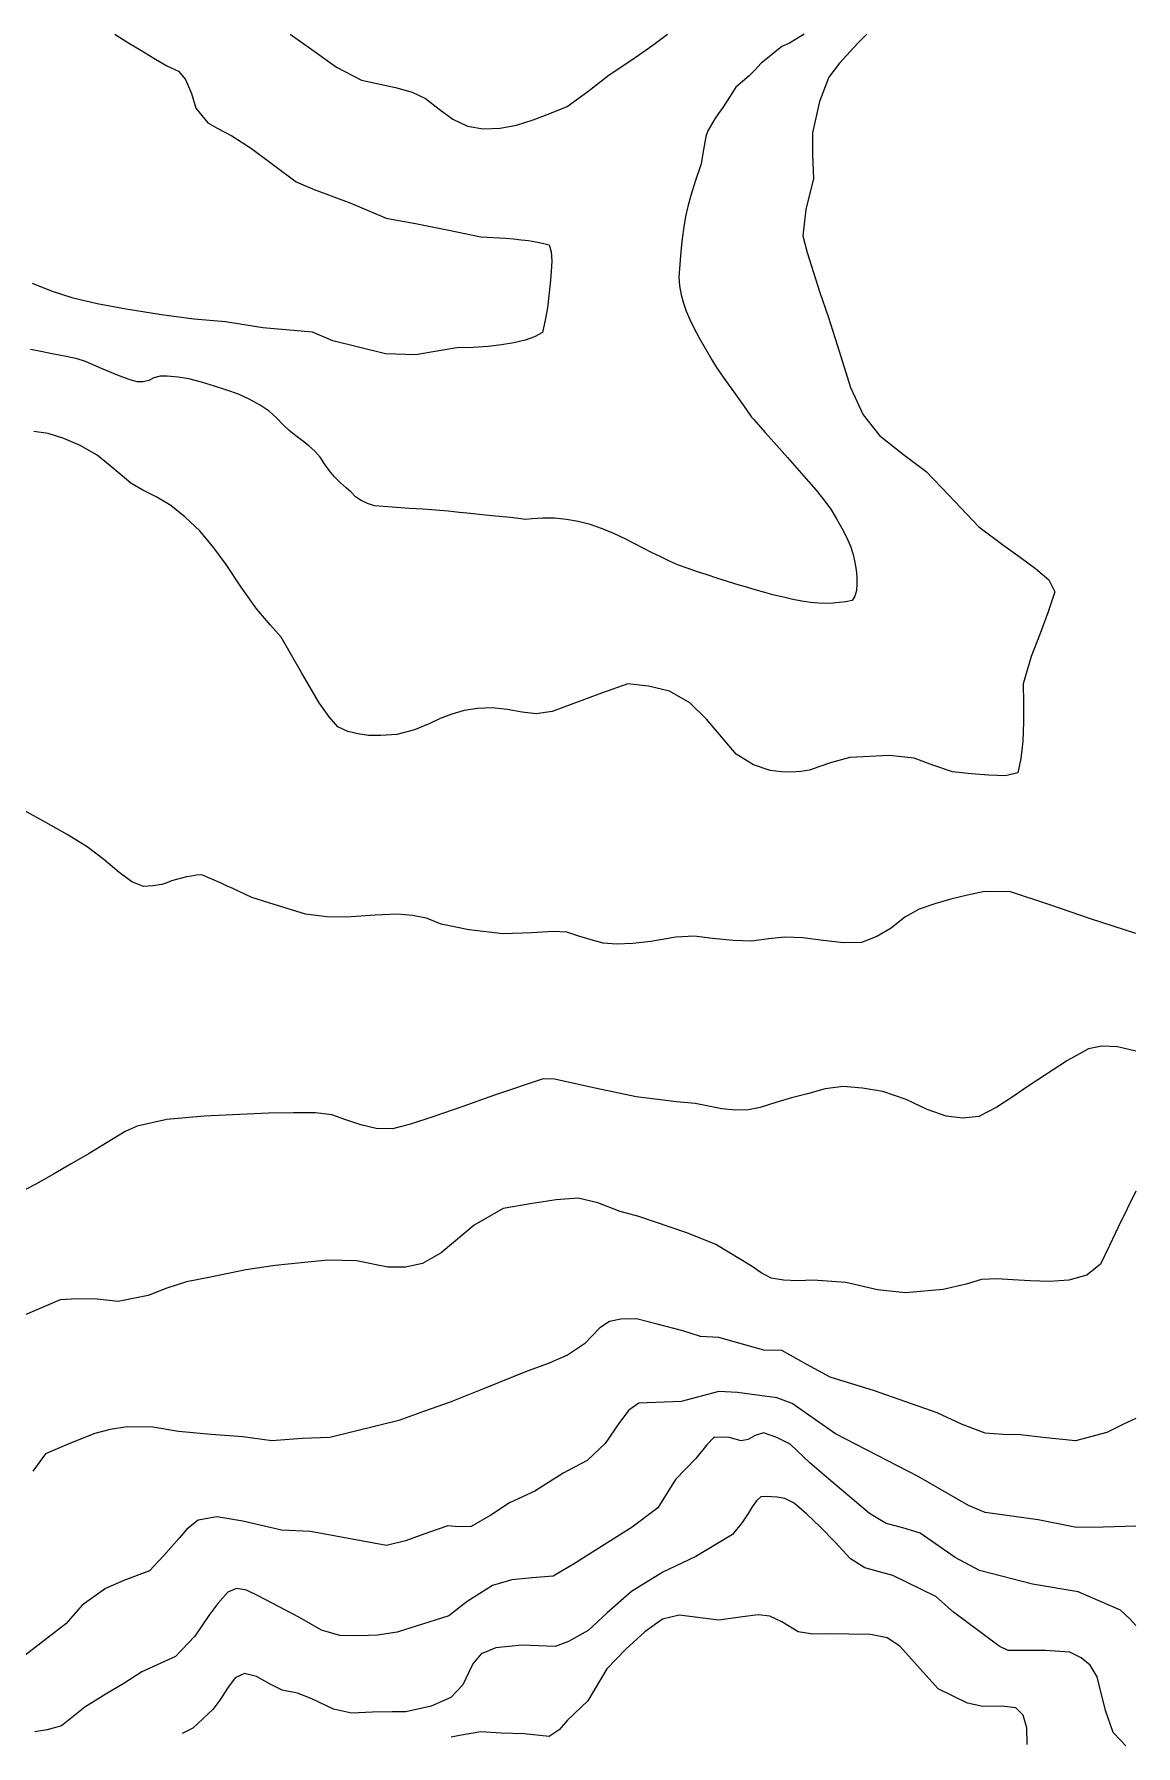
# Model space of a CAD drawing. Extents: x -717077 to -715000, y -984628 to -984000.
# Drawn here: x -715315.9 to -715000, y -984490.9 to -984000 of the extents above; entities that cross this region are included whole.
import ezdxf

# ---------------------------------------------------------------- set-up
doc = ezdxf.new("R2010")
doc.units = 0
doc.layers.add('contour_lines', color=1, linetype='CONTINUOUS')

msp = doc.modelspace()

# ---------------------------------------------------------------- linework, layer by layer
at = {"layer": 'contour_lines', "color": 1}
for p, q in [((-715292.736, -984000, 278), (-715289.027, -984002.329, 278)), ((-715289.027, -984002.329, 278), (-715285.305, -984004.616, 278)), ((-715242.459, -984000, 279), (-715236.912, -984003.921, 279)), ((-715144.835, -984007.502, 279), (-715138.462, -984003.156, 279)), ((-715138.462, -984003.156, 279), (-715134.24, -984000, 279)), ((-715099.321, -984002.531, 279), (-715101.484, -984003.54, 279)), ((-715097.135, -984001.249, 279), (-715099.321, -984002.531, 279)), ((-715095.094, -984000, 279), (-715097.135, -984001.249, 279)), ((-715079.751, -984002.702, 280), (-715084.942, -984008.263, 280)), ((-715077.088, -984000, 280), (-715079.751, -984002.702, 280)), ((-715285.305, -984004.616, 278), (-715281.571, -984006.858, 278)), ((-715281.571, -984006.858, 278), (-715277.83, -984009.052, 278)), ((-715236.912, -984003.921, 279), (-715229.222, -984009.47, 279)), ((-715150.987, -984011.625, 279), (-715144.835, -984007.502, 279)), ((-715106.131, -984007.212, 279), (-715107.385, -984008.326, 279)), ((-715103.542, -984005.146, 279), (-715106.131, -984007.212, 279)), ((-715101.484, -984003.54, 279), (-715103.542, -984005.146, 279)), ((-715277.83, -984009.052, 278), (-715274.526, -984010.639, 278)), ((-715274.526, -984010.639, 278), (-715272.535, -984012.995, 278)), ((-715272.535, -984012.995, 278), (-715270.766, -984016.97, 278)), ((-715229.222, -984009.47, 279), (-715222.084, -984013.171, 279)), ((-715157.154, -984016.428, 279), (-715150.987, -984011.625, 279)), ((-715110.847, -984011.921, 279), (-715114.658, -984015.154, 279)), ((-715109.241, -984010.27, 279), (-715110.847, -984011.921, 279)), ((-715107.385, -984008.326, 279), (-715109.241, -984010.27, 279)), ((-715088.012, -984012.325, 280), (-715090.661, -984019.3, 280)), ((-715084.942, -984008.263, 280), (-715088.012, -984012.325, 280)), ((-715270.766, -984016.97, 278), (-715269.579, -984021.238, 278)), ((-715222.084, -984013.171, 279), (-715212.334, -984015.278, 279)), ((-715212.334, -984015.278, 279), (-715207.467, -984016.664, 279)), ((-715207.467, -984016.664, 279), (-715203.657, -984018.42, 279)), ((-715163.104, -984020.751, 279), (-715157.154, -984016.428, 279)), ((-715115.816, -984017.022, 279), (-715117.154, -984019.087, 279)), ((-715114.658, -984015.154, 279), (-715115.816, -984017.022, 279)), ((-715269.579, -984021.238, 278), (-715266.131, -984025.393, 278)), ((-715203.657, -984018.42, 279), (-715199.749, -984021.496, 279)), ((-715199.749, -984021.496, 279), (-715195.83, -984024.397, 279)), ((-715172.812, -984024.574, 279), (-715167.988, -984022.766, 279)), ((-715167.988, -984022.766, 279), (-715163.104, -984020.751, 279)), ((-715119.676, -984022.769, 279), (-715120.74, -984024.258, 279)), ((-715118.455, -984021.016, 279), (-715119.676, -984022.769, 279)), ((-715117.154, -984019.087, 279), (-715118.455, -984021.016, 279)), ((-715090.661, -984019.3, 280), (-715092.708, -984028.275, 280)), ((-715266.131, -984025.393, 278), (-715263.221, -984027.001, 278)), ((-715263.221, -984027.001, 278), (-715259.256, -984029.127, 278)), ((-715195.83, -984024.397, 279), (-715191.642, -984026.378, 279)), ((-715191.642, -984026.378, 279), (-715187.122, -984027.152, 279)), ((-715187.122, -984027.152, 279), (-715182.253, -984026.939, 279)), ((-715182.253, -984026.939, 279), (-715177.549, -984026.036, 279)), ((-715177.549, -984026.036, 279), (-715172.812, -984024.574, 279)), ((-715122.751, -984027.75, 279), (-715123.26, -984029.358, 279)), ((-715120.74, -984024.258, 279), (-715122.751, -984027.75, 279)), ((-715259.256, -984029.127, 278), (-715253.565, -984032.761, 278)), ((-715253.565, -984032.761, 278), (-715240.748, -984042.332, 278)), ((-715123.861, -984032.571, 279), (-715124.587, -984037.086, 279)), ((-715123.26, -984029.358, 279), (-715123.861, -984032.571, 279)), ((-715092.708, -984028.275, 280), (-715092.696, -984034.552, 280)), ((-715124.721, -984037.489, 279), (-715126.304, -984042.229, 279)), ((-715124.587, -984037.086, 279), (-715124.721, -984037.489, 279)), ((-715092.696, -984034.552, 280), (-715092.442, -984041.366, 280)), ((-715240.748, -984042.332, 278), (-715235.639, -984044.548, 278)), ((-715126.304, -984042.229, 279), (-715127.604, -984046.253, 279)), ((-715092.442, -984041.366, 280), (-715094.636, -984050.304, 280)), ((-715235.639, -984044.548, 278), (-715225.143, -984048.428, 278)), ((-715127.604, -984046.253, 279), (-715128.479, -984049.398, 279)), ((-715225.143, -984048.428, 278), (-715214.997, -984052.791, 278)), ((-715129.106, -984052.284, 279), (-715129.615, -984055.251, 279)), ((-715128.479, -984049.398, 279), (-715129.106, -984052.284, 279)), ((-715094.636, -984050.304, 280), (-715095.514, -984057.859, 280)), ((-715214.997, -984052.791, 278), (-715206.031, -984054.406, 278)), ((-715206.031, -984054.406, 278), (-715196.989, -984056.156, 278)), ((-715196.989, -984056.156, 278), (-715187.797, -984058.143, 278)), ((-715129.615, -984055.251, 279), (-715130.046, -984058.668, 279)), ((-715187.797, -984058.143, 278), (-715180.647, -984058.471, 278)), ((-715180.647, -984058.471, 278), (-715178.433, -984058.678, 278)), ((-715178.433, -984058.678, 278), (-715176.266, -984058.924, 278)), ((-715176.266, -984058.924, 278), (-715174.143, -984059.207, 278)), ((-715174.143, -984059.207, 278), (-715172.065, -984059.526, 278)), ((-715172.065, -984059.526, 278), (-715170.101, -984059.94, 278)), ((-715170.101, -984059.94, 278), (-715168.2, -984060.406, 278)), ((-715168.2, -984060.406, 278), (-715167.662, -984062.401, 278)), ((-715130.046, -984058.668, 279), (-715130.436, -984062.283, 279)), ((-715095.514, -984057.859, 280), (-715094.261, -984062.569, 280)), ((-715167.662, -984062.401, 278), (-715167.473, -984064.961, 278)), ((-715167.473, -984064.961, 278), (-715167.648, -984068.16, 278)), ((-715130.767, -984066.006, 279), (-715131.024, -984069.661, 279)), ((-715130.436, -984062.283, 279), (-715130.767, -984066.006, 279)), ((-715094.261, -984062.569, 280), (-715090.568, -984074.11, 280)), ((-715310.982, -984073.72, 278), (-715316.378, -984071.52, 278)), ((-715167.911, -984071.487, 278), (-715168.271, -984074.93, 278)), ((-715167.648, -984068.16, 278), (-715167.911, -984071.487, 278)), ((-715131.024, -984069.661, 279), (-715130.87, -984072.136, 279)), ((-715304.741, -984075.746, 278), (-715310.982, -984073.72, 278)), ((-715297.834, -984077.345, 278), (-715304.741, -984075.746, 278)), ((-715168.271, -984074.93, 278), (-715168.725, -984078.461, 278)), ((-715130.87, -984072.136, 279), (-715130.392, -984074.705, 279)), ((-715130.392, -984074.705, 279), (-715129.693, -984077.118, 279)), ((-715090.568, -984074.11, 280), (-715088.253, -984080.948, 280)), ((-715289.557, -984078.839, 278), (-715297.834, -984077.345, 278)), ((-715279.439, -984080.446, 278), (-715289.557, -984078.839, 278)), ((-715270.153, -984081.715, 278), (-715279.439, -984080.446, 278)), ((-715261.021, -984082.501, 278), (-715270.153, -984081.715, 278)), ((-715168.725, -984078.461, 278), (-715169.346, -984082.036, 278)), ((-715129.693, -984077.118, 279), (-715128.902, -984079.449, 279)), ((-715128.902, -984079.449, 279), (-715127.917, -984081.781, 279)), ((-715127.917, -984081.781, 279), (-715126.748, -984084.254, 279)), ((-715088.253, -984080.948, 280), (-715085.553, -984089.352, 280)), ((-715250.374, -984084.238, 278), (-715261.021, -984082.501, 278)), ((-715236.065, -984085.46, 278), (-715250.374, -984084.238, 278)), ((-715230.264, -984087.961, 278), (-715236.065, -984085.46, 278)), ((-715170.085, -984085.563, 278), (-715172.405, -984086.799, 278)), ((-715169.346, -984082.036, 278), (-715170.085, -984085.563, 278)), ((-715126.748, -984084.254, 279), (-715125.216, -984087.102, 279)), ((-715314.48, -984090.932, 279), (-715316.917, -984090.425, 279)), ((-715310.71, -984091.636, 279), (-715314.48, -984090.932, 279)), ((-715306.703, -984092.39, 279), (-715310.71, -984091.636, 279)), ((-715222.501, -984089.839, 278), (-715230.264, -984087.961, 278)), ((-715215.152, -984091.626, 278), (-715222.501, -984089.839, 278)), ((-715206.599, -984091.988, 278), (-715215.152, -984091.626, 278)), ((-715194.736, -984089.983, 278), (-715206.599, -984091.988, 278)), ((-715190.017, -984089.859, 278), (-715194.736, -984089.983, 278)), ((-715185.737, -984089.575, 278), (-715190.017, -984089.859, 278)), ((-715181.904, -984089.111, 278), (-715185.737, -984089.575, 278)), ((-715178.334, -984088.534, 278), (-715181.904, -984089.111, 278)), ((-715175.145, -984087.783, 278), (-715178.334, -984088.534, 278)), ((-715172.405, -984086.799, 278), (-715175.145, -984087.783, 278)), ((-715125.216, -984087.102, 279), (-715123.415, -984090.254, 279)), ((-715123.415, -984090.254, 279), (-715121.567, -984093.362, 279)), ((-715085.553, -984089.352, 280), (-715081.783, -984101.328, 280)), ((-715303.533, -984093.052, 279), (-715306.703, -984092.39, 279)), ((-715301.175, -984093.904, 279), (-715303.533, -984093.052, 279)), ((-715296.576, -984095.86, 279), (-715301.175, -984093.904, 279)), ((-715291.977, -984097.816, 279), (-715296.576, -984095.86, 279)), ((-715121.567, -984093.362, 279), (-715120.207, -984095.593, 279)), ((-715120.207, -984095.593, 279), (-715118.274, -984098.34, 279)), ((-715288.699, -984099.061, 279), (-715291.977, -984097.816, 279)), ((-715286.36, -984099.724, 279), (-715288.699, -984099.061, 279)), ((-715284.631, -984099.695, 279), (-715286.36, -984099.724, 279)), ((-715283.019, -984099.274, 279), (-715284.631, -984099.695, 279)), ((-715281.557, -984098.58, 279), (-715283.019, -984099.274, 279)), ((-715279.744, -984098.048, 279), (-715281.557, -984098.58, 279)), ((-715277.764, -984098.048, 279), (-715279.744, -984098.048, 279)), ((-715274.622, -984098.364, 279), (-715277.764, -984098.048, 279)), ((-715271.571, -984098.866, 279), (-715274.622, -984098.364, 279)), ((-715267.933, -984099.798, 279), (-715271.571, -984098.866, 279)), ((-715264.194, -984100.893, 279), (-715267.933, -984099.798, 279)), ((-715260.611, -984102.064, 279), (-715264.194, -984100.893, 279)), ((-715118.274, -984098.34, 279), (-715115.398, -984102.427, 279)), ((-715081.783, -984101.328, 280), (-715078.198, -984109.146, 280)), ((-715257.29, -984103.262, 279), (-715260.611, -984102.064, 279)), ((-715254.259, -984104.695, 279), (-715257.29, -984103.262, 279)), ((-715251.099, -984106.356, 279), (-715254.259, -984104.695, 279)), ((-715248.486, -984108.085, 279), (-715251.099, -984106.356, 279)), ((-715115.398, -984102.427, 279), (-715112.527, -984106.518, 279)), ((-715246.393, -984110.05, 279), (-715248.486, -984108.085, 279)), ((-715244.534, -984112.042, 279), (-715246.393, -984110.05, 279)), ((-715112.527, -984106.518, 279), (-715110.195, -984109.84, 279)), ((-715110.195, -984109.84, 279), (-715109.57, -984110.54, 279)), ((-715109.57, -984110.54, 279), (-715106.243, -984114.268, 279)), ((-715078.198, -984109.146, 280), (-715073.49, -984115.088, 280)), ((-715311.904, -984114.47, 280), (-715316.024, -984113.933, 280)), ((-715307.392, -984115.919, 280), (-715311.904, -984114.47, 280)), ((-715302.713, -984117.911, 280), (-715307.392, -984115.919, 280)), ((-715242.761, -984113.664, 279), (-715244.534, -984112.042, 279)), ((-715240.873, -984115.222, 279), (-715242.761, -984113.664, 279)), ((-715238.97, -984116.583, 279), (-715240.873, -984115.222, 279)), ((-715106.243, -984114.268, 279), (-715102.915, -984117.997, 279)), ((-715073.49, -984115.088, 280), (-715066.631, -984120.535, 280)), ((-715297.86, -984120.744, 280), (-715302.713, -984117.911, 280)), ((-715293.028, -984124.637, 280), (-715297.86, -984120.744, 280)), ((-715237.128, -984118.023, 279), (-715238.97, -984116.583, 279)), ((-715235.395, -984119.581, 279), (-715237.128, -984118.023, 279)), ((-715233.845, -984121.338, 279), (-715235.395, -984119.581, 279)), ((-715102.915, -984117.997, 279), (-715099.87, -984121.408, 279)), ((-715066.631, -984120.535, 280), (-715060.109, -984125.386, 280)), ((-715288.228, -984128.714, 280), (-715293.028, -984124.637, 280)), ((-715232.446, -984123.487, 279), (-715233.845, -984121.338, 279)), ((-715231.189, -984125.179, 279), (-715232.446, -984123.487, 279)), ((-715229.764, -984126.896, 279), (-715231.189, -984125.179, 279)), ((-715099.87, -984121.408, 279), (-715097.864, -984123.652, 279)), ((-715097.864, -984123.652, 279), (-715095.826, -984125.966, 279)), ((-715095.826, -984125.966, 279), (-715093.759, -984128.35, 279)), ((-715060.109, -984125.386, 280), (-715053.632, -984132.199, 280)), ((-715284.761, -984130.736, 280), (-715288.228, -984128.714, 280)), ((-715280.73, -984132.776, 280), (-715284.761, -984130.736, 280)), ((-715228.177, -984128.568, 279), (-715229.764, -984126.896, 279)), ((-715226.446, -984130.099, 279), (-715228.177, -984128.568, 279)), ((-715225.036, -984131.326, 279), (-715226.446, -984130.099, 279)), ((-715093.759, -984128.35, 279), (-715091.665, -984130.806, 279)), ((-715091.665, -984130.806, 279), (-715089.551, -984133.469, 279)), ((-715276.709, -984135.162, 280), (-715280.73, -984132.776, 280)), ((-715272.597, -984138.545, 280), (-715276.709, -984135.162, 280)), ((-715223.72, -984132.708, 279), (-715225.036, -984131.326, 279)), ((-715222.129, -984133.765, 279), (-715223.72, -984132.708, 279)), ((-715220.33, -984134.598, 279), (-715222.129, -984133.765, 279)), ((-715218.84, -984135.115, 279), (-715220.33, -984134.598, 279)), ((-715218.275, -984135.292, 279), (-715218.84, -984135.115, 279)), ((-715213.29, -984135.645, 279), (-715218.275, -984135.292, 279)), ((-715208.274, -984135.999, 279), (-715213.29, -984135.645, 279)), ((-715089.551, -984133.469, 279), (-715087.47, -984136.232, 279)), ((-715053.632, -984132.199, 280), (-715044.987, -984141.306, 280)), ((-715268.407, -984142.44, 280), (-715272.597, -984138.545, 280)), ((-715204.488, -984136.205, 279), (-715208.274, -984135.999, 279)), ((-715200.766, -984136.471, 279), (-715204.488, -984136.205, 279)), ((-715197.152, -984136.791, 279), (-715200.766, -984136.471, 279)), ((-715193.917, -984137.141, 279), (-715197.152, -984136.791, 279)), ((-715190.816, -984137.474, 279), (-715193.917, -984137.141, 279)), ((-715187.443, -984137.808, 279), (-715190.816, -984137.474, 279)), ((-715183.563, -984138.179, 279), (-715187.443, -984137.808, 279)), ((-715179.284, -984138.62, 279), (-715183.563, -984138.179, 279)), ((-715174.948, -984139.148, 279), (-715179.284, -984138.62, 279)), ((-715173.122, -984138.941, 279), (-715174.948, -984139.148, 279)), ((-715170.045, -984138.826, 279), (-715173.122, -984138.941, 279)), ((-715166.712, -984138.809, 279), (-715170.045, -984138.826, 279)), ((-715163.293, -984139.204, 279), (-715166.712, -984138.809, 279)), ((-715159.875, -984139.782, 279), (-715163.293, -984139.204, 279)), ((-715156.442, -984140.623, 279), (-715159.875, -984139.782, 279)), ((-715152.889, -984141.851, 279), (-715156.442, -984140.623, 279)), ((-715087.47, -984136.232, 279), (-715085.835, -984138.948, 279)), ((-715085.835, -984138.948, 279), (-715084.337, -984141.625, 279)), ((-715264.396, -984147.287, 280), (-715268.407, -984142.44, 280)), ((-715149.46, -984143.302, 279), (-715152.889, -984141.851, 279)), ((-715146.443, -984144.69, 279), (-715149.46, -984143.302, 279)), ((-715143.822, -984146.081, 279), (-715146.443, -984144.69, 279)), ((-715084.337, -984141.625, 279), (-715082.987, -984144.258, 279)), ((-715082.987, -984144.258, 279), (-715081.78, -984146.844, 279)), ((-715044.987, -984141.306, 280), (-715037.866, -984146.655, 280)), ((-715260.881, -984152.116, 280), (-715264.396, -984147.287, 280)), ((-715141.247, -984147.416, 279), (-715143.822, -984146.081, 279)), ((-715138.705, -984148.694, 279), (-715141.247, -984147.416, 279)), ((-715136.184, -984149.919, 279), (-715138.705, -984148.694, 279)), ((-715133.665, -984151.098, 279), (-715136.184, -984149.919, 279)), ((-715081.78, -984146.844, 279), (-715081.077, -984149.208, 279)), ((-715081.077, -984149.208, 279), (-715080.534, -984151.484, 279)), ((-715037.866, -984146.655, 280), (-715033.135, -984149.956, 280)), ((-715033.135, -984149.956, 280), (-715028.751, -984153.237, 280)), ((-715256.521, -984158.573, 280), (-715260.881, -984152.116, 280)), ((-715131.133, -984152.243, 279), (-715133.665, -984151.098, 279)), ((-715128.393, -984153.207, 279), (-715131.133, -984152.243, 279)), ((-715125.649, -984154.147, 279), (-715128.393, -984153.207, 279)), ((-715122.902, -984155.065, 279), (-715125.649, -984154.147, 279)), ((-715120.152, -984155.962, 279), (-715122.902, -984155.065, 279)), ((-715080.534, -984151.484, 279), (-715080.21, -984153.632, 279)), ((-715080.21, -984153.632, 279), (-715080.005, -984155.706, 279)), ((-715028.751, -984153.237, 280), (-715024.953, -984156.489, 280)), ((-715252.058, -984164.852, 280), (-715256.521, -984158.573, 280)), ((-715117.401, -984156.838, 279), (-715120.152, -984155.962, 279)), ((-715114.649, -984157.696, 279), (-715117.401, -984156.838, 279)), ((-715111.896, -984158.537, 279), (-715114.649, -984157.696, 279)), ((-715109.145, -984159.361, 279), (-715111.896, -984158.537, 279)), ((-715106.398, -984160.145, 279), (-715109.145, -984159.361, 279)), ((-715103.687, -984160.834, 279), (-715106.398, -984160.145, 279)), ((-715080.13, -984159.498, 279), (-715080.555, -984161.123, 279)), ((-715079.978, -984157.666, 279), (-715080.13, -984159.498, 279)), ((-715080.005, -984155.706, 279), (-715079.978, -984157.666, 279)), ((-715023.218, -984159.892, 280), (-715025.085, -984165.649, 280)), ((-715024.953, -984156.489, 280), (-715023.218, -984159.892, 280)), ((-715248.166, -984169.474, 280), (-715252.058, -984164.852, 280)), ((-715100.995, -984161.484, 279), (-715103.687, -984160.834, 279)), ((-715098.324, -984162.099, 279), (-715100.995, -984161.484, 279)), ((-715095.772, -984162.56, 279), (-715098.324, -984162.099, 279)), ((-715093.272, -984162.964, 279), (-715095.772, -984162.56, 279)), ((-715090.991, -984163.157, 279), (-715093.272, -984162.964, 279)), ((-715088.776, -984163.288, 279), (-715090.991, -984163.157, 279)), ((-715086.822, -984163.173, 279), (-715088.776, -984163.288, 279)), ((-715084.933, -984162.996, 279), (-715086.822, -984163.173, 279)), ((-715083.112, -984162.753, 279), (-715084.933, -984162.996, 279)), ((-715081.351, -984162.451, 279), (-715083.112, -984162.753, 279)), ((-715080.555, -984161.123, 279), (-715081.351, -984162.451, 279)), ((-715245.112, -984172.916, 280), (-715248.166, -984169.474, 280)), ((-715025.085, -984165.649, 280), (-715027.415, -984171.884, 280)), ((-715239.185, -984183.248, 280), (-715245.112, -984172.916, 280)), ((-715027.415, -984171.884, 280), (-715030.04, -984178.441, 280)), ((-715030.04, -984178.441, 280), (-715032.29, -984186.279, 280)), ((-715234.172, -984191.752, 280), (-715239.185, -984183.248, 280)), ((-715153.225, -984188.945, 280), (-715161.401, -984192.05, 280)), ((-715145.637, -984186.346, 280), (-715153.225, -984188.945, 280)), ((-715139.724, -984186.934, 280), (-715145.637, -984186.346, 280)), ((-715133.699, -984188.435, 280), (-715139.724, -984186.934, 280)), ((-715127.922, -984191.785, 280), (-715133.699, -984188.435, 280)), ((-715032.29, -984186.279, 280), (-715032.168, -984191.705, 280)), ((-715231.316, -984195.751, 280), (-715234.172, -984191.752, 280)), ((-715192.619, -984193.975, 280), (-715196.163, -984194.976, 280)), ((-715188.733, -984193.367, 280), (-715192.619, -984193.975, 280)), ((-715184.568, -984193.205, 280), (-715188.733, -984193.367, 280)), ((-715180.252, -984193.671, 280), (-715184.568, -984193.205, 280)), ((-715175.939, -984194.4, 280), (-715180.252, -984193.671, 280)), ((-715171.907, -984194.892, 280), (-715175.939, -984194.4, 280)), ((-715167.403, -984194.268, 280), (-715171.907, -984194.892, 280)), ((-715161.401, -984192.05, 280), (-715167.403, -984194.268, 280)), ((-715123.12, -984196.473, 280), (-715127.922, -984191.785, 280)), ((-715032.168, -984191.705, 280), (-715032.211, -984197.232, 280)), ((-715228.817, -984198.677, 280), (-715231.316, -984195.751, 280)), ((-715225.995, -984199.99, 280), (-715228.817, -984198.677, 280)), ((-715206.874, -984199.496, 280), (-715211.941, -984200.831, 280)), ((-715202.477, -984197.733, 280), (-715206.874, -984199.496, 280)), ((-715199.477, -984196.209, 280), (-715202.477, -984197.733, 280)), ((-715196.163, -984194.976, 280), (-715199.477, -984196.209, 280)), ((-715118.774, -984201.464, 280), (-715123.12, -984196.473, 280)), ((-715032.211, -984197.232, 280), (-715032.357, -984202.75, 280)), ((-715223.09, -984200.676, 280), (-715225.995, -984199.99, 280)), ((-715220.016, -984201.098, 280), (-715223.09, -984200.676, 280)), ((-715216.462, -984201.176, 280), (-715220.016, -984201.098, 280)), ((-715211.941, -984200.831, 280), (-715216.462, -984201.176, 280)), ((-715114.548, -984206.522, 280), (-715118.774, -984201.464, 280)), ((-715032.357, -984202.75, 280), (-715032.913, -984207.713, 280)), ((-715109.6, -984209.571, 280), (-715114.548, -984206.522, 280)), ((-715087.21, -984208.866, 280), (-715090.902, -984210.153, 280)), ((-715081.961, -984207.424, 280), (-715087.21, -984208.866, 280)), ((-715070.631, -984206.89, 280), (-715081.961, -984207.424, 280)), ((-715063.54, -984207.603, 280), (-715070.631, -984206.89, 280)), ((-715058.238, -984209.662, 280), (-715063.54, -984207.603, 280)), ((-715032.913, -984207.713, 280), (-715033.853, -984211.826, 280)), ((-715104.801, -984211.148, 280), (-715109.6, -984209.571, 280)), ((-715101.625, -984211.533, 280), (-715104.801, -984211.148, 280)), ((-715098.768, -984211.605, 280), (-715101.625, -984211.533, 280)), ((-715096.078, -984211.469, 280), (-715098.768, -984211.605, 280)), ((-715093.547, -984211.036, 280), (-715096.078, -984211.469, 280)), ((-715090.902, -984210.153, 280), (-715093.547, -984211.036, 280)), ((-715052.561, -984211.502, 280), (-715058.238, -984209.662, 280)), ((-715047.199, -984212.139, 280), (-715052.561, -984211.502, 280)), ((-715042.159, -984212.493, 280), (-715047.199, -984212.139, 280)), ((-715037.319, -984212.677, 280), (-715042.159, -984212.493, 280)), ((-715033.853, -984211.826, 280), (-715037.319, -984212.677, 280)), ((-715312.518, -984226.074, 281), (-715318.796, -984222.664, 281)), ((-715306.441, -984229.522, 281), (-715312.518, -984226.074, 281)), ((-715300.677, -984233.027, 281), (-715306.441, -984229.522, 281)), ((-715295.905, -984236.674, 281), (-715300.677, -984233.027, 281)), ((-715291.584, -984240.342, 281), (-715295.905, -984236.674, 281)), ((-715287.883, -984243.125, 281), (-715291.584, -984240.342, 281)), ((-715284.536, -984244.438, 281), (-715287.883, -984243.125, 281)), ((-715277.893, -984243.351, 281), (-715279.265, -984243.896, 281)), ((-715276.507, -984242.858, 281), (-715277.893, -984243.351, 281)), ((-715275.106, -984242.419, 281), (-715276.507, -984242.858, 281)), ((-715273.689, -984242.035, 281), (-715275.106, -984242.419, 281)), ((-715272.257, -984241.707, 281), (-715273.689, -984242.035, 281)), ((-715270.808, -984241.436, 281), (-715272.257, -984241.707, 281)), ((-715269.342, -984241.225, 281), (-715270.808, -984241.436, 281)), ((-715267.858, -984241.074, 281), (-715269.342, -984241.225, 281)), ((-715266.078, -984241.845, 281), (-715267.858, -984241.074, 281)), ((-715264.293, -984242.627, 281), (-715266.078, -984241.845, 281)), ((-715262.505, -984243.422, 281), (-715264.293, -984242.627, 281)), ((-715260.712, -984244.227, 281), (-715262.505, -984243.422, 281)), ((-715281.84, -984244.276, 281), (-715284.536, -984244.438, 281)), ((-715279.265, -984243.896, 281), (-715281.84, -984244.276, 281)), ((-715258.915, -984245.045, 281), (-715260.712, -984244.227, 281)), ((-715257.115, -984245.874, 281), (-715258.915, -984245.045, 281)), ((-715255.31, -984246.715, 281), (-715257.115, -984245.874, 281)), ((-715253.501, -984247.568, 281), (-715255.31, -984246.715, 281)), ((-715248.654, -984249.098, 281), (-715253.501, -984247.568, 281)), ((-715052.994, -984248.093, 281), (-715057.638, -984249.427, 281)), ((-715048.228, -984246.92, 281), (-715052.994, -984248.093, 281)), ((-715043.339, -984245.889, 281), (-715048.228, -984246.92, 281)), ((-715035.954, -984246.007, 281), (-715043.339, -984245.889, 281)), ((-715024.663, -984249.714, 281), (-715035.954, -984246.007, 281)), ((-715243.398, -984250.793, 281), (-715248.654, -984249.098, 281)), ((-715238.08, -984252.416, 281), (-715243.398, -984250.793, 281)), ((-715232.011, -984253.144, 281), (-715238.08, -984252.416, 281)), ((-715226.382, -984253.191, 281), (-715232.011, -984253.144, 281)), ((-715218.145, -984252.634, 281), (-715226.382, -984253.191, 281)), ((-715211.781, -984252.404, 281), (-715218.145, -984252.634, 281)), ((-715207.436, -984252.785, 281), (-715211.781, -984252.404, 281)), ((-715203.413, -984253.517, 281), (-715207.436, -984252.785, 281)), ((-715199.175, -984255.278, 281), (-715203.413, -984253.517, 281)), ((-715066.247, -984253.278, 281), (-715070.137, -984256.433, 281)), ((-715062.146, -984250.964, 281), (-715066.247, -984253.278, 281)), ((-715057.638, -984249.427, 281), (-715062.146, -984250.964, 281)), ((-715012.964, -984253.675, 281), (-715024.663, -984249.714, 281)), ((-715191.293, -984256.86, 281), (-715199.175, -984255.278, 281)), ((-715181.366, -984258.053, 281), (-715191.293, -984256.86, 281)), ((-715173.24, -984257.705, 281), (-715181.366, -984258.053, 281)), ((-715167.045, -984257.31, 281), (-715173.24, -984257.705, 281)), ((-715163.11, -984257.568, 281), (-715167.045, -984257.31, 281)), ((-715159.682, -984258.719, 281), (-715163.11, -984257.568, 281)), ((-715070.137, -984256.433, 281), (-715074.262, -984258.768, 281)), ((-715000, -984257.919, 281), (-715012.964, -984253.675, 281)), ((-715156.219, -984259.776, 281), (-715159.682, -984258.719, 281)), ((-715152.692, -984260.668, 281), (-715156.219, -984259.776, 281)), ((-715148.864, -984260.998, 281), (-715152.692, -984260.668, 281)), ((-715144.222, -984260.754, 281), (-715148.864, -984260.998, 281)), ((-715139.023, -984260.246, 281), (-715144.222, -984260.754, 281)), ((-715131.853, -984258.963, 281), (-715139.023, -984260.246, 281)), ((-715126.685, -984258.727, 281), (-715131.853, -984258.963, 281)), ((-715121.37, -984259.369, 281), (-715126.685, -984258.727, 281)), ((-715115.451, -984259.951, 281), (-715121.37, -984259.369, 281)), ((-715110.137, -984260.102, 281), (-715115.451, -984259.951, 281)), ((-715105.344, -984259.475, 281), (-715110.137, -984260.102, 281)), ((-715100.596, -984258.947, 281), (-715105.344, -984259.475, 281)), ((-715095.508, -984259.162, 281), (-715100.596, -984258.947, 281)), ((-715089.638, -984259.94, 281), (-715095.508, -984259.162, 281)), ((-715083.857, -984260.571, 281), (-715089.638, -984259.94, 281)), ((-715078.609, -984260.464, 281), (-715083.857, -984260.571, 281)), ((-715074.262, -984258.768, 281), (-715078.609, -984260.464, 281)), ((-715013.54, -984290.993, 282), (-715019.556, -984294.306, 282)), ((-715009.72, -984290.185, 282), (-715013.54, -984290.993, 282)), ((-715005.262, -984290.377, 282), (-715009.72, -984290.185, 282)), ((-715000, -984291.646, 282), (-715005.262, -984290.377, 282)), ((-715019.556, -984294.306, 282), (-715030.574, -984301.476, 282)), ((-715169.903, -984299.626, 282), (-715183.908, -984304.298, 282)), ((-715166.682, -984299.715, 282), (-715169.903, -984299.626, 282)), ((-715155.017, -984302.31, 282), (-715166.682, -984299.715, 282)), ((-715143.291, -984304.77, 282), (-715155.017, -984302.31, 282)), ((-715089.082, -984302.51, 282), (-715094.149, -984303.921, 282)), ((-715083.942, -984301.787, 282), (-715089.082, -984302.51, 282)), ((-715078.409, -984302.235, 282), (-715083.942, -984301.787, 282)), ((-715072.579, -984303.198, 282), (-715078.409, -984302.235, 282)), ((-715030.574, -984301.476, 282), (-715035.147, -984304.628, 282)), ((-715192.951, -984307.55, 282), (-715201.601, -984310.483, 282)), ((-715183.908, -984304.298, 282), (-715192.951, -984307.55, 282)), ((-715131.736, -984306.16, 282), (-715143.291, -984304.77, 282)), ((-715126.345, -984306.695, 282), (-715131.736, -984306.16, 282)), ((-715123.032, -984307.296, 282), (-715126.345, -984306.695, 282)), ((-715118.722, -984308.23, 282), (-715123.032, -984307.296, 282)), ((-715103.201, -984306.404, 282), (-715107.68, -984307.849, 282)), ((-715098.695, -984305.067, 282), (-715103.201, -984306.404, 282)), ((-715094.149, -984303.921, 282), (-715098.695, -984305.067, 282)), ((-715065.879, -984305.533, 282), (-715072.579, -984303.198, 282)), ((-715059.814, -984308.355, 282), (-715065.879, -984305.533, 282)), ((-715035.147, -984304.628, 282), (-715039.872, -984307.753, 282)), ((-715277.831, -984311.255, 282), (-715286.391, -984313.151, 282)), ((-715267.186, -984310.297, 282), (-715277.831, -984311.255, 282)), ((-715248.736, -984309.43, 282), (-715267.186, -984310.297, 282)), ((-715241.526, -984309.325, 282), (-715248.736, -984309.43, 282)), ((-715235.265, -984309.333, 282), (-715241.526, -984309.325, 282)), ((-715230.521, -984309.934, 282), (-715235.265, -984309.333, 282)), ((-715226.497, -984311.375, 282), (-715230.521, -984309.934, 282)), ((-715222.271, -984312.82, 282), (-715226.497, -984311.375, 282)), ((-715207.98, -984312.555, 282), (-715213.108, -984313.982, 282)), ((-715201.601, -984310.483, 282), (-715207.98, -984312.555, 282)), ((-715114.786, -984308.568, 282), (-715118.722, -984308.23, 282)), ((-715111.102, -984308.49, 282), (-715114.786, -984308.568, 282)), ((-715107.68, -984307.849, 282), (-715111.102, -984308.49, 282)), ((-715054.408, -984310.298, 282), (-715059.814, -984308.355, 282)), ((-715049.662, -984310.923, 282), (-715054.408, -984310.298, 282)), ((-715044.999, -984310.363, 282), (-715049.662, -984310.923, 282)), ((-715039.872, -984307.753, 282), (-715044.999, -984310.363, 282)), ((-715289.808, -984314.698, 282), (-715294.997, -984317.865, 282)), ((-715286.391, -984313.151, 282), (-715289.808, -984314.698, 282)), ((-715217.795, -984313.848, 282), (-715222.271, -984312.82, 282)), ((-715213.108, -984313.982, 282), (-715217.795, -984313.848, 282)), ((-715300.151, -984320.969, 282), (-715305.258, -984323.984, 282)), ((-715294.997, -984317.865, 282), (-715300.151, -984320.969, 282)), ((-715310.336, -984326.945, 282), (-715315.386, -984329.85, 282)), ((-715305.258, -984323.984, 282), (-715310.336, -984326.945, 282)), ((-715315.386, -984329.85, 282), (-715320.588, -984332.529, 282)), ((-715000, -984331.774, 283), (-715002.495, -984336.924, 283)), ((-715181.448, -984336.787, 283), (-715189.717, -984341.555, 283)), ((-715173.657, -984335.456, 283), (-715181.448, -984336.787, 283)), ((-715166.229, -984334.308, 283), (-715173.657, -984335.456, 283)), ((-715159.857, -984333.79, 283), (-715166.229, -984334.308, 283)), ((-715154.226, -984335.136, 283), (-715159.857, -984333.79, 283)), ((-715147.886, -984337.694, 283), (-715154.226, -984335.136, 283)), ((-715002.495, -984336.924, 283), (-715005.019, -984342.136, 283)), ((-715189.717, -984341.555, 283), (-715199.239, -984349.539, 283)), ((-715142.487, -984339.13, 283), (-715147.886, -984337.694, 283)), ((-715128.698, -984343.719, 283), (-715142.487, -984339.13, 283)), ((-715120.378, -984347.106, 283), (-715128.698, -984343.719, 283)), ((-715005.019, -984342.136, 283), (-715007.572, -984347.409, 283)), ((-715231.691, -984351.592, 283), (-715239.306, -984352.341, 283)), ((-715223.512, -984351.753, 283), (-715231.691, -984351.592, 283)), ((-715214.49, -984353.607, 283), (-715223.512, -984351.753, 283)), ((-715199.239, -984349.539, 283), (-715204.515, -984352.559, 283)), ((-715110.026, -984353.461, 283), (-715120.378, -984347.106, 283)), ((-715007.572, -984347.409, 283), (-715010.151, -984352.743, 283)), ((-715264.841, -984356.433, 283), (-715272.185, -984357.862, 283)), ((-715255.177, -984354.398, 283), (-715264.841, -984356.433, 283)), ((-715246.841, -984353.169, 283), (-715255.177, -984354.398, 283)), ((-715239.306, -984352.341, 283), (-715246.841, -984353.169, 283)), ((-715209.445, -984353.59, 283), (-715214.49, -984353.607, 283)), ((-715204.515, -984352.559, 283), (-715209.445, -984353.59, 283)), ((-715107.395, -984355.28, 283), (-715110.026, -984353.461, 283)), ((-715104.595, -984356.761, 283), (-715107.395, -984355.28, 283)), ((-715014.01, -984355.877, 283), (-715019.182, -984357.332, 283)), ((-715010.151, -984352.743, 283), (-715014.01, -984355.877, 283)), ((-715277.887, -984359.628, 283), (-715283.215, -984361.748, 283)), ((-715272.185, -984357.862, 283), (-715277.887, -984359.628, 283)), ((-715101.039, -984357.37, 283), (-715104.595, -984356.761, 283)), ((-715096.937, -984357.503, 283), (-715101.039, -984357.37, 283)), ((-715092.471, -984357.317, 283), (-715096.937, -984357.503, 283)), ((-715083.176, -984357.976, 283), (-715092.471, -984357.317, 283)), ((-715074.079, -984360.136, 283), (-715083.176, -984357.976, 283)), ((-715066.077, -984361.018, 283), (-715074.079, -984360.136, 283)), ((-715055.203, -984360.064, 283), (-715066.077, -984361.018, 283)), ((-715048.618, -984358.456, 283), (-715055.203, -984360.064, 283)), ((-715044.282, -984357.186, 283), (-715048.618, -984358.456, 283)), ((-715039.833, -984356.987, 283), (-715044.282, -984357.186, 283)), ((-715035.213, -984357.278, 283), (-715039.833, -984356.987, 283)), ((-715030.236, -984357.527, 283), (-715035.213, -984357.278, 283)), ((-715024.72, -984357.751, 283), (-715030.236, -984357.527, 283)), ((-715019.182, -984357.332, 283), (-715024.72, -984357.751, 283)), ((-715308.489, -984362.949, 283), (-715321.856, -984368.674, 283)), ((-715303.545, -984362.711, 283), (-715308.489, -984362.949, 283)), ((-715297.839, -984362.771, 283), (-715303.545, -984362.711, 283)), ((-715291.842, -984363.433, 283), (-715297.839, -984362.771, 283)), ((-715283.215, -984361.748, 283), (-715291.842, -984363.433, 283)), ((-715153.738, -984371.053, 284), (-715158.114, -984375.565, 284)), ((-715150.907, -984369.175, 284), (-715153.738, -984371.053, 284)), ((-715147.633, -984368.51, 284), (-715150.907, -984369.175, 284)), ((-715143.175, -984368.473, 284), (-715147.633, -984368.51, 284)), ((-715137.249, -984369.987, 284), (-715143.175, -984368.473, 284)), ((-715129.887, -984371.915, 284), (-715137.249, -984369.987, 284)), ((-715158.114, -984375.565, 284), (-715162.993, -984378.876, 284)), ((-715124.809, -984373.502, 284), (-715129.887, -984371.915, 284)), ((-715119.609, -984373.766, 284), (-715124.809, -984373.502, 284)), ((-715112.09, -984375.922, 284), (-715119.609, -984373.766, 284)), ((-715106.707, -984377.438, 284), (-715112.09, -984375.922, 284)), ((-715162.993, -984378.876, 284), (-715168.726, -984381.304, 284)), ((-715101.474, -984377.479, 284), (-715106.707, -984377.438, 284)), ((-715094.326, -984381.556, 284), (-715101.474, -984377.479, 284)), ((-715174.535, -984383.443, 284), (-715187.046, -984388.548, 284)), ((-715168.726, -984381.304, 284), (-715174.535, -984383.443, 284)), ((-715087.67, -984385.125, 284), (-715094.326, -984381.556, 284)), ((-715074.891, -984389.09, 284), (-715087.67, -984385.125, 284)), ((-715187.046, -984388.548, 284), (-715196.629, -984392.297, 284)), ((-715119.549, -984389.319, 285), (-715130.368, -984392.145, 285)), ((-715114.19, -984389.532, 285), (-715119.549, -984389.319, 285)), ((-715102.928, -984391.059, 285), (-715114.19, -984389.532, 285)), ((-715098.561, -984392.688, 285), (-715102.928, -984391.059, 285)), ((-715056.919, -984395.388, 284), (-715074.891, -984389.09, 284)), ((-715204.006, -984394.896, 284), (-715211.287, -984397.598, 284)), ((-715196.629, -984392.297, 284), (-715204.006, -984394.896, 284)), ((-715145.366, -984394.617, 285), (-715148.095, -984398.128, 285)), ((-715142.481, -984392.641, 285), (-715145.366, -984394.617, 285)), ((-715130.368, -984392.145, 285), (-715142.481, -984392.641, 285)), ((-715086.125, -984401.406, 285), (-715098.561, -984392.688, 285)), ((-715049.929, -984398.672, 284), (-715056.919, -984395.388, 284)), ((-715294.153, -984400.125, 284), (-715298.492, -984401.36, 284)), ((-715289.248, -984399.421, 284), (-715294.153, -984400.125, 284)), ((-715281.836, -984399.462, 284), (-715289.248, -984399.421, 284)), ((-715274.505, -984400.792, 284), (-715281.836, -984399.462, 284)), ((-715265.182, -984401.603, 284), (-715274.505, -984400.792, 284)), ((-715211.287, -984397.598, 284), (-715231.089, -984402.46, 284)), ((-715148.095, -984398.128, 285), (-715152.184, -984404.191, 285)), ((-715043.174, -984401.231, 284), (-715049.929, -984398.672, 284)), ((-715003.699, -984398.772, 284), (-715008.335, -984401.017, 284)), ((-715000, -984397.056, 284), (-715003.699, -984398.772, 284)), ((-715305.98, -984404.318, 284), (-715312.647, -984407.163, 284)), ((-715298.492, -984401.36, 284), (-715305.98, -984404.318, 284)), ((-715256.066, -984402.245, 284), (-715265.182, -984401.603, 284)), ((-715247.762, -984403.411, 284), (-715256.066, -984402.245, 284)), ((-715239.096, -984402.762, 284), (-715247.762, -984403.411, 284)), ((-715231.089, -984402.46, 284), (-715239.096, -984402.762, 284)), ((-715152.184, -984404.191, 285), (-715157.288, -984409.063, 285)), ((-715123.012, -984404.57, 286), (-715126.203, -984408.53, 286)), ((-715120.862, -984402.416, 286), (-715123.012, -984404.57, 286)), ((-715116.623, -984402.514, 286), (-715120.862, -984402.416, 286)), ((-715113.168, -984403.422, 286), (-715116.623, -984402.514, 286)), ((-715111.142, -984403.044, 286), (-715113.168, -984403.422, 286)), ((-715109.104, -984401.87, 286), (-715111.142, -984403.044, 286)), ((-715106.721, -984401.12, 286), (-715109.104, -984401.87, 286)), ((-715102.953, -984402.426, 286), (-715106.721, -984401.12, 286)), ((-715099.127, -984404.379, 286), (-715102.953, -984402.426, 286)), ((-715093.479, -984409.725, 286), (-715099.127, -984404.379, 286)), ((-715062.448, -984413.693, 285), (-715086.125, -984401.406, 285)), ((-715038.02, -984401.598, 284), (-715043.174, -984401.231, 284)), ((-715033.047, -984401.668, 284), (-715038.02, -984401.598, 284)), ((-715026.642, -984402.453, 284), (-715033.047, -984401.668, 284)), ((-715017.241, -984403.465, 284), (-715026.642, -984402.453, 284)), ((-715008.335, -984401.017, 284), (-715017.241, -984403.465, 284)), ((-715312.647, -984407.163, 284), (-715316.302, -984412.081, 284)), ((-715157.288, -984409.063, 285), (-715164.19, -984412.705, 285)), ((-715126.203, -984408.53, 286), (-715131.953, -984414.513, 286)), ((-715088.123, -984414.289, 286), (-715093.479, -984409.725, 286)), ((-715164.19, -984412.705, 285), (-715172.346, -984417.849, 285)), ((-715131.953, -984414.513, 286), (-715137.079, -984422.673, 286)), ((-715076.326, -984424.3, 286), (-715088.123, -984414.289, 286)), ((-715047.942, -984421.977, 285), (-715062.448, -984413.693, 285)), ((-715172.346, -984417.849, 285), (-715179.573, -984421.215, 285)), ((-715107.499, -984419.478, 287), (-715108.763, -984420.624, 287)), ((-715106.012, -984419.407, 287), (-715107.499, -984419.478, 287)), ((-715104.488, -984419.47, 287), (-715106.012, -984419.407, 287)), ((-715102.837, -984419.576, 287), (-715104.488, -984419.47, 287)), ((-715100.598, -984419.961, 287), (-715102.837, -984419.576, 287)), ((-715097.929, -984421.276, 287), (-715100.598, -984419.961, 287)), ((-715263.524, -984425.187, 285), (-715268.91, -984426.149, 285)), ((-715256.04, -984426.485, 285), (-715263.524, -984425.187, 285)), ((-715184.945, -984424.734, 285), (-715190.589, -984428.022, 285)), ((-715179.573, -984421.215, 285), (-715184.945, -984424.734, 285)), ((-715137.079, -984422.673, 286), (-715144.461, -984428.194, 286)), ((-715111.142, -984424.218, 287), (-715112.847, -984426.848, 287)), ((-715109.964, -984422.309, 287), (-715111.142, -984424.218, 287)), ((-715108.763, -984420.624, 287), (-715109.964, -984422.309, 287)), ((-715094.344, -984424.489, 287), (-715097.929, -984421.276, 287)), ((-715090.552, -984428.062, 287), (-715094.344, -984424.489, 287)), ((-715071.546, -984427.152, 286), (-715076.326, -984424.3, 286)), ((-715043.167, -984423.991, 285), (-715047.942, -984421.977, 285)), ((-715027.959, -984426.092, 285), (-715043.167, -984423.991, 285)), ((-715272.107, -984428.774, 285), (-715274.354, -984431.38, 285)), ((-715268.91, -984426.149, 285), (-715272.107, -984428.774, 285)), ((-715245.022, -984429.001, 285), (-715256.04, -984426.485, 285)), ((-715236.656, -984429.394, 285), (-715245.022, -984429.001, 285)), ((-715214.889, -984433.415, 285), (-715236.656, -984429.394, 285)), ((-715202.49, -984429.594, 285), (-715209.407, -984432.122, 285)), ((-715197.323, -984427.755, 285), (-715202.49, -984429.594, 285)), ((-715194.128, -984428.083, 285), (-715197.323, -984427.755, 285)), ((-715190.589, -984428.022, 285), (-715194.128, -984428.083, 285)), ((-715144.461, -984428.194, 286), (-715161.249, -984438.808, 286)), ((-715115.668, -984430.249, 287), (-715126.196, -984436.612, 287)), ((-715112.847, -984426.848, 287), (-715115.668, -984430.249, 287)), ((-715086.219, -984432.517, 287), (-715090.552, -984428.062, 287)), ((-715066.802, -984428.345, 286), (-715071.546, -984427.152, 286)), ((-715061.841, -984429.903, 286), (-715066.802, -984428.345, 286)), ((-715051.817, -984436.906, 286), (-715061.841, -984429.903, 286)), ((-715016.964, -984428.236, 285), (-715027.959, -984426.092, 285)), ((-715009.393, -984428.136, 285), (-715016.964, -984428.236, 285)), ((-715000, -984427.855, 285), (-715009.393, -984428.136, 285)), ((-715274.354, -984431.38, 285), (-715278.679, -984436.338, 285)), ((-715209.407, -984432.122, 285), (-715214.889, -984433.415, 285)), ((-715081.85, -984437.284, 287), (-715086.219, -984432.517, 287)), ((-715278.679, -984436.338, 285), (-715282.829, -984440.725, 285)), ((-715161.249, -984438.808, 286), (-715167.078, -984442.207, 286)), ((-715126.196, -984436.612, 287), (-715135.639, -984441.044, 287)), ((-715077.669, -984439.883, 287), (-715081.85, -984437.284, 287)), ((-715069.691, -984442.033, 287), (-715077.669, -984439.883, 287)), ((-715044.846, -984440.597, 286), (-715051.817, -984436.906, 286)), ((-715290.183, -984443.483, 285), (-715295.454, -984445.814, 285)), ((-715282.829, -984440.725, 285), (-715290.183, -984443.483, 285)), ((-715184.452, -984444.932, 286), (-715191.742, -984449.543, 286)), ((-715178.927, -984443.262, 286), (-715184.452, -984444.932, 286)), ((-715173.113, -984442.669, 286), (-715178.927, -984443.262, 286)), ((-715167.078, -984442.207, 286), (-715173.113, -984442.669, 286)), ((-715135.639, -984441.044, 287), (-715144.574, -984446.627, 287)), ((-715057.324, -984448.045, 287), (-715069.691, -984442.033, 287)), ((-715029.579, -984444.53, 286), (-715044.846, -984440.597, 286)), ((-715016.535, -984446.766, 286), (-715029.579, -984444.53, 286)), ((-715295.454, -984445.814, 285), (-715302.169, -984450.579, 285)), ((-715260.396, -984446.808, 286), (-715263.214, -984450.039, 286)), ((-715257.871, -984445.756, 286), (-715260.396, -984446.808, 286)), ((-715255.043, -984446.224, 286), (-715257.871, -984445.756, 286)), ((-715251.673, -984447.876, 286), (-715255.043, -984446.224, 286)), ((-715239.855, -984454.077, 286), (-715251.673, -984447.876, 286)), ((-715191.742, -984449.543, 286), (-715197.012, -984453.583, 286)), ((-715144.574, -984446.627, 287), (-715151.572, -984452.741, 287)), ((-715052.306, -984452.524, 287), (-715057.324, -984448.045, 287)), ((-715004.373, -984451.971, 286), (-715016.535, -984446.766, 286)), ((-715302.169, -984450.579, 285), (-715306.843, -984455.95, 285)), ((-715265.824, -984453.551, 286), (-715269.851, -984459.47, 286)), ((-715263.214, -984450.039, 286), (-715265.824, -984453.551, 286)), ((-715233.479, -984457.685, 286), (-715239.855, -984454.077, 286)), ((-715197.012, -984453.583, 286), (-715211.829, -984458.342, 286)), ((-715151.572, -984452.741, 287), (-715157.041, -984457.813, 287)), ((-715135.703, -984454.549, 288), (-715140.796, -984458.163, 288)), ((-715130.934, -984453.437, 288), (-715135.703, -984454.549, 288)), ((-715119.605, -984454.813, 288), (-715130.934, -984453.437, 288)), ((-715112.818, -984453.941, 288), (-715119.605, -984454.813, 288)), ((-715108.317, -984453.336, 288), (-715112.818, -984453.941, 288)), ((-715104.958, -984453.704, 288), (-715108.317, -984453.336, 288)), ((-715101.457, -984455.295, 288), (-715104.958, -984453.704, 288)), ((-715039.151, -984462.353, 287), (-715052.306, -984452.524, 287)), ((-715001.56, -984454.596, 286), (-715004.373, -984451.971, 286)), ((-715000, -984456.407, 286), (-715001.56, -984454.596, 286)), ((-715306.843, -984455.95, 285), (-715323.144, -984468.523, 285)), ((-715269.851, -984459.47, 286), (-715275.385, -984465.287, 286)), ((-715228.216, -984459.289, 286), (-715233.479, -984457.685, 286)), ((-715222.653, -984459.39, 286), (-715228.216, -984459.289, 286)), ((-715217.402, -984459.158, 286), (-715222.653, -984459.39, 286)), ((-715211.829, -984458.342, 286), (-715217.402, -984459.158, 286)), ((-715157.041, -984457.813, 287), (-715162.65, -984460.978, 287)), ((-715140.796, -984458.163, 288), (-715146.262, -984463.176, 288)), ((-715096.826, -984458.229, 288), (-715101.457, -984455.295, 288)), ((-715092.613, -984458.85, 288), (-715096.826, -984458.229, 288)), ((-715088.065, -984458.774, 288), (-715092.613, -984458.85, 288)), ((-715082.258, -984458.881, 288), (-715088.065, -984458.774, 288)), ((-715076.065, -984459.009, 288), (-715082.258, -984458.881, 288)), ((-715071.336, -984459.899, 288), (-715076.065, -984459.009, 288)), ((-715187.701, -984464.532, 287), (-715190.135, -984467.373, 287)), ((-715183.501, -984462.75, 287), (-715187.701, -984464.532, 287)), ((-715176.041, -984461.982, 287), (-715183.501, -984462.75, 287)), ((-715166.487, -984462.44, 287), (-715176.041, -984461.982, 287)), ((-715162.65, -984460.978, 287), (-715166.487, -984462.44, 287)), ((-715146.262, -984463.176, 288), (-715151.646, -984468.777, 288)), ((-715067.691, -984462.284, 288), (-715071.336, -984459.899, 288)), ((-715060.132, -984470.73, 288), (-715067.691, -984462.284, 288)), ((-715036.568, -984463.574, 287), (-715039.151, -984462.353, 287)), ((-715025.97, -984463.524, 287), (-715036.568, -984463.574, 287)), ((-715018.95, -984463.998, 287), (-715025.97, -984463.524, 287)), ((-715015.691, -984465.639, 287), (-715018.95, -984463.998, 287)), ((-715285.041, -984469.64, 286), (-715290.169, -984473.05, 286)), ((-715275.385, -984465.287, 286), (-715285.041, -984469.64, 286)), ((-715190.135, -984467.373, 287), (-715193.014, -984473.41, 287)), ((-715151.646, -984468.777, 288), (-715157.13, -984478.036, 288)), ((-715013.101, -984467.759, 287), (-715015.691, -984465.639, 287)), ((-715011.04, -984471.081, 287), (-715013.101, -984467.759, 287)), ((-715290.169, -984473.05, 286), (-715295.519, -984476.207, 286)), ((-715260.497, -984474.328, 287), (-715262.639, -984477.772, 287)), ((-715258.307, -984471.379, 287), (-715260.497, -984474.328, 287)), ((-715255.629, -984470.167, 287), (-715258.307, -984471.379, 287)), ((-715252.119, -984471.021, 287), (-715255.629, -984470.167, 287)), ((-715248.191, -984473.229, 287), (-715252.119, -984471.021, 287)), ((-715244.806, -984474.957, 287), (-715248.191, -984473.229, 287)), ((-715193.014, -984473.41, 287), (-715196.422, -984477.077, 287)), ((-715056.695, -984474.572, 288), (-715060.132, -984470.73, 288)), ((-715008.704, -984480.796, 287), (-715011.04, -984471.081, 287)), ((-715295.519, -984476.207, 286), (-715301.398, -984479.831, 286)), ((-715262.639, -984477.772, 287), (-715264.67, -984480.489, 287)), ((-715240.422, -984475.783, 287), (-715244.806, -984474.957, 287)), ((-715236.234, -984477.404, 287), (-715240.422, -984475.783, 287)), ((-715230.036, -984480.384, 287), (-715236.234, -984477.404, 287)), ((-715196.422, -984477.077, 287), (-715202.059, -984479.506, 287)), ((-715157.13, -984478.036, 288), (-715162.968, -984483.501, 288)), ((-715048.277, -984478.686, 288), (-715056.695, -984474.572, 288)), ((-715043.826, -984479.623, 288), (-715048.277, -984478.686, 288)), ((-715301.398, -984479.831, 286), (-715308.11, -984485.187, 286)), ((-715264.67, -984480.489, 287), (-715270.365, -984485.837, 287)), ((-715224.891, -984481.483, 287), (-715230.036, -984480.384, 287)), ((-715218.876, -984481.241, 287), (-715224.891, -984481.483, 287)), ((-715213.267, -984481.128, 287), (-715218.876, -984481.241, 287)), ((-715209.298, -984481.154, 287), (-715213.267, -984481.128, 287)), ((-715202.059, -984479.506, 287), (-715209.298, -984481.154, 287)), ((-715162.968, -984483.501, 288), (-715165.392, -984486.322, 288)), ((-715038.415, -984479.478, 288), (-715043.826, -984479.623, 288)), ((-715034.432, -984480.01, 288), (-715038.415, -984479.478, 288)), ((-715032.297, -984482.075, 288), (-715034.432, -984480.01, 288)), ((-715031.234, -984485.696, 288), (-715032.297, -984482.075, 288)), ((-715006.494, -984487.085, 287), (-715008.704, -984480.796, 287)), ((-715312.21, -984486.31, 286), (-715315.752, -984486.854, 286)), ((-715308.11, -984485.187, 286), (-715312.21, -984486.31, 286)), ((-715270.365, -984485.837, 287), (-715273.459, -984487.398, 287)), ((-715193.903, -984487.941, 288), (-715196.303, -984488.39, 288)), ((-715187.769, -984486.858, 288), (-715193.903, -984487.941, 288)), ((-715181.944, -984487.296, 288), (-715187.769, -984486.858, 288)), ((-715175.359, -984487.473, 288), (-715181.944, -984487.296, 288)), ((-715168.193, -984488.23, 288), (-715175.359, -984487.473, 288)), ((-715165.392, -984486.322, 288), (-715168.193, -984488.23, 288)), ((-715031.153, -984490.515, 288), (-715031.234, -984485.696, 288)), ((-715004.48, -984489.163, 287), (-715006.494, -984487.085, 287)), ((-715002.814, -984490.88, 287), (-715004.48, -984489.163, 287))]:
    msp.add_line(p, q, dxfattribs=at)

doc.saveas('drawing.dxf')
